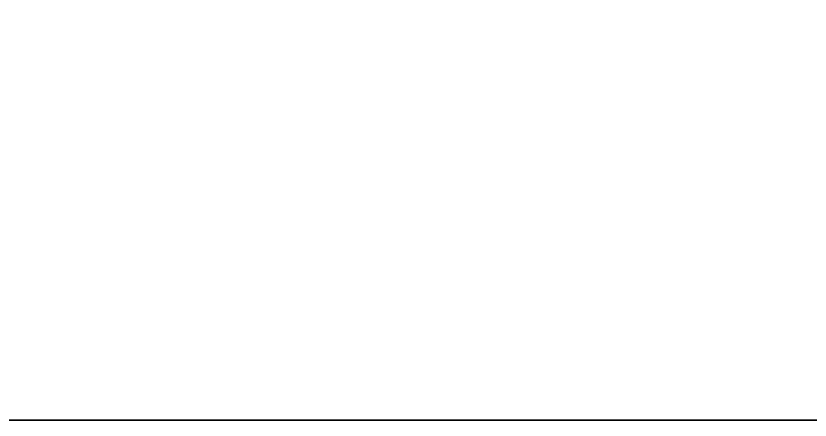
# Model space of a CAD drawing. Header units: millimetres. Extents: x 1327414 to 2124380, y -346496 to -91575.
# Drawn here: x 1656100 to 1668083, y -224422 to -218329 of the extents above; entities that cross this region are included whole.
import ezdxf

# ---------------------------------------------------------------- set-up
doc = ezdxf.new("R2010")
doc.units = ezdxf.units.MM
doc.header["$LTSCALE"] = 600
doc.header["$MEASUREMENT"] = 0
doc.layers.add('P-Wall', color=8, linetype='Continuous', lineweight=35)

msp = doc.modelspace()

# ---------------------------------------------------------------- linework, layer by layer
at = {"layer": 'P-Wall', "color": 30, "true_color": 0xf8991e}
msp.add_lwpolyline([(1619189.098102587, -174998.8580140677), (1685626.417109282, -174998.8580140677), (1685626.417109282, -224422.1167756764), (1619189.098102587, -224422.1167756764)], close=True, dxfattribs=at)

doc.saveas('drawing.dxf')
